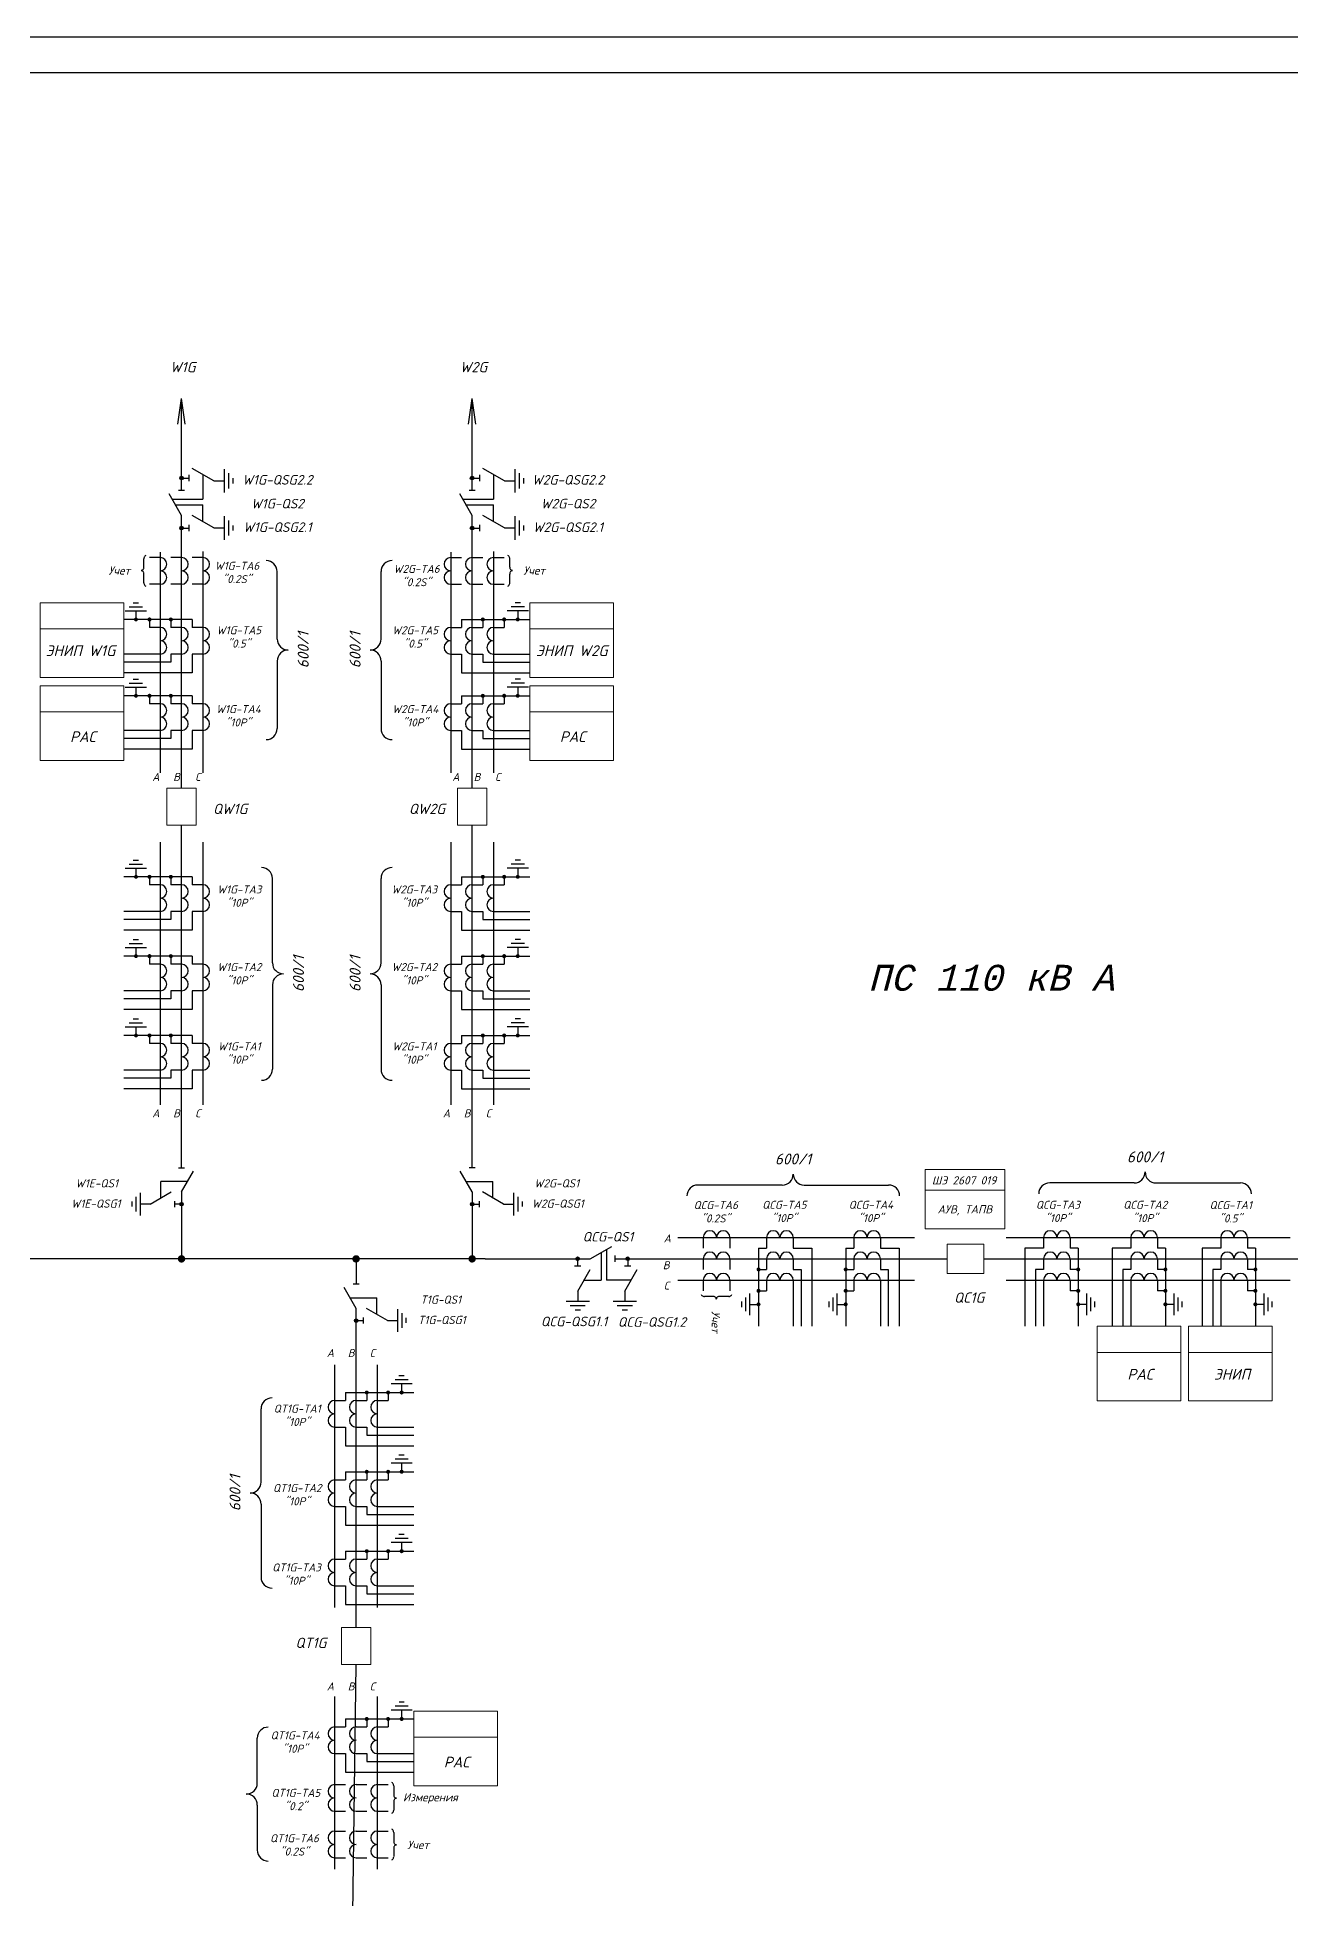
# Model space of a CAD drawing. Header units: inches. Extents: x 262 to 1567, y 170 to 590.
# Drawn here: x 913.8 to 1092, y 325.3 to 589.9 of the extents above; entities that cross this region are included whole.
import ezdxf
from ezdxf.enums import TextEntityAlignment as Align

# ---------------------------------------------------------------- set-up
doc = ezdxf.new("R2010")
doc.units = ezdxf.units.IN
doc.header["$MEASUREMENT"] = 0
doc.layers.add('Format', color=7, linetype='Continuous', lineweight=30)
doc.layers.add('PDF _Текст', color=7, linetype='Continuous')
doc.styles.add('PDF ISOCPEUR', font='isocpeur.ttf')
doc.styles.add('RUSSIAN', font='monotxt.shx', dxfattribs={"oblique": 15})
doc.styles.add('ГОСТ 2.0', font='isocpeur.ttf', dxfattribs={"oblique": 15, "height": 2})
doc.styles.add('ГОСТ 2.5', font='isocpeur.ttf', dxfattribs={"oblique": 15, "height": 2.5})
doc.styles.add('ГОСТ 3.0', font='isocpeur.ttf', dxfattribs={"oblique": 15, "height": 3})

msp = doc.modelspace()

# ---------------------------------------------------------------- hatches: boundary and pattern name
for points in [[(934.3, 526.98, 1), (934.3, 527.5, 1)], [(975.6, 526.98, 1), (975.6, 527.5, 1)], [(934.3, 519.86, 1), (934.3, 520.38, 1)], [(975.6, 519.86, 1), (975.6, 520.38, 1)], [(934.3, 423.77, -1), (934.3, 424.28, -1)], [(975.6, 423.77, 1), (975.6, 424.28, 1)], [(990.34, 416.28, 1), (990.86, 416.28, 1)], [(997.45, 416.28, 1), (997.97, 416.28, 1)], [(959.11, 407.24, 1), (959.11, 407.74, 1)]]:
    msp.add_hatch(color=0).paths.add_polyline_path(points)

# ---------------------------------------------------------------- linework, layer by layer
for p, q in [((933.77, 534.89), (934.3, 538.56)), ((934.3, 525.46), (934.3, 538.56)), ((934.82, 534.89), (934.3, 538.56)), ((975.08, 534.89), (975.6, 538.56)), ((975.6, 525.46), (975.6, 538.56)), ((976.13, 534.89), (975.6, 538.56)), ((947.89, 504.35), (947.89, 513.95)), ((962.66, 504.35), (962.66, 513.95)), ((947.89, 501.23), (947.89, 491.63)), ((962.66, 501.23), (962.66, 491.63)), ((947.22, 458.33), (947.22, 470.33)), ((962.66, 458.33), (962.66, 470.33)), ((947.22, 455.21), (947.22, 443.21)), ((962.66, 455.21), (962.66, 443.21)), ((1019.68, 426.76), (1007.68, 426.76)), ((1022.8, 426.76), (1034.8, 426.76)), ((1069.7, 427.06), (1057.7, 427.06)), ((1072.82, 427.06), (1084.82, 427.06)), ((934.3, 425.77), (934.3, 416.26)), ((975.6, 425.77), (975.6, 416.26)), ((1004.86, 419.31), (1038.49, 419.31)), ((1051.53, 419.31), (1091.88, 419.31)), ((959.11, 416.26), (959.11, 412.67)), ((977.47, 416.28), (992.39, 416.28)), ((995.94, 416.28), (1043.1, 416.28)), ((1048.35, 416.28), (1102.45, 416.28)), ((1004.86, 413.24), (1038.49, 413.24)), ((1051.53, 413.24), (1091.88, 413.24)), ((945.6, 384.54), (945.6, 394.94)), ((945.6, 381.42), (945.6, 371.02)), ((945.06, 341.75), (945.06, 348.15)), ((945.06, 338.63), (945.06, 332.23))]:
    msp.add_line(p, q)
at = {"color": 0}
for p, q in [((934.3, 527.24), (935.33, 527.24)), ((935.33, 527.68), (935.33, 526.79)), ((938.88, 526.83), (935.81, 528.61)), ((938.88, 526.83), (940.36, 526.83)), ((940.36, 528.49), (940.36, 525.18)), ((940.98, 527.91), (940.98, 525.76)), ((941.6, 527.2), (941.6, 526.46)), ((975.6, 527.24), (976.64, 527.24)), ((976.64, 527.68), (976.64, 526.79)), ((980.19, 526.83), (977.11, 528.61)), ((980.19, 526.83), (981.66, 526.83)), ((981.66, 528.49), (981.66, 525.18)), ((982.29, 527.91), (982.29, 525.76)), ((982.91, 527.2), (982.91, 526.46)), ((934.3, 521.92), (932.54, 524.99)), ((934.74, 525.46), (933.85, 525.46)), ((975.6, 521.92), (973.85, 524.99)), ((976.05, 525.46), (975.16, 525.46)), ((938.88, 520.14), (935.81, 521.92)), ((940.36, 521.8), (940.36, 518.48)), ((940.98, 521.22), (940.98, 519.06)), ((980.19, 520.14), (977.11, 521.92)), ((981.66, 521.8), (981.66, 518.48)), ((982.29, 521.22), (982.29, 519.06)), ((934.3, 520.12), (935.33, 520.12)), ((935.33, 520.57), (935.33, 519.68)), ((938.88, 520.14), (940.36, 520.14)), ((941.6, 520.51), (941.6, 519.77)), ((975.6, 520.12), (976.64, 520.12)), ((976.64, 520.57), (976.64, 519.68)), ((980.19, 520.14), (981.66, 520.14)), ((982.91, 520.51), (982.91, 519.77)), ((931.26, 515.94), (929.74, 515.94)), ((934.3, 515.94), (932.78, 515.94)), ((937.33, 515.94), (935.81, 515.94)), ((972.57, 515.94), (974.09, 515.94)), ((975.6, 515.94), (977.12, 515.94)), ((978.64, 515.94), (980.15, 515.94)), ((931.26, 512.15), (929.74, 512.15)), ((934.3, 512.15), (932.78, 512.15)), ((937.33, 512.15), (935.81, 512.15)), ((972.57, 512.15), (974.09, 512.15)), ((975.6, 512.15), (977.12, 512.15)), ((978.64, 512.15), (980.15, 512.15)), ((927.82, 508.37), (927.82, 507.14)), ((982.08, 508.37), (982.08, 507.14)), ((931.26, 506), (929.74, 506)), ((934.3, 506), (932.78, 506)), ((937.33, 506), (935.81, 506)), ((972.57, 506), (974.09, 506)), ((975.6, 506), (977.12, 506)), ((978.64, 506), (980.15, 506)), ((931.26, 502.21), (926.09, 502.21)), ((934.3, 502.21), (932.78, 502.21)), ((932.78, 502.21), (932.78, 501.09)), ((937.33, 502.21), (935.81, 502.21)), ((935.81, 502.21), (935.81, 499.57)), ((972.57, 502.21), (974.09, 502.21)), ((974.09, 502.21), (974.09, 499.57)), ((975.6, 502.21), (977.12, 502.21)), ((977.12, 502.21), (977.12, 501.09)), ((978.64, 502.21), (983.8, 502.21)), ((935.81, 499.57), (926.09, 499.57)), ((927.82, 497.52), (927.82, 496.29)), ((974.09, 499.57), (983.8, 499.57)), ((982.08, 497.52), (982.08, 496.29)), ((931.26, 495.15), (929.74, 495.15)), ((934.3, 495.15), (932.78, 495.15)), ((937.33, 495.15), (935.81, 495.15)), ((972.57, 495.15), (974.09, 495.15)), ((975.6, 495.15), (977.12, 495.15)), ((978.64, 495.15), (980.15, 495.15)), ((931.26, 491.36), (926.09, 491.36)), ((934.3, 491.36), (932.78, 491.36)), ((932.78, 491.36), (932.78, 490.24)), ((937.33, 491.36), (935.81, 491.36)), ((935.81, 491.36), (935.81, 488.72)), ((972.57, 491.36), (974.09, 491.36)), ((974.09, 491.36), (974.09, 488.72)), ((975.6, 491.36), (977.12, 491.36)), ((977.12, 491.36), (977.12, 490.24)), ((978.64, 491.36), (983.8, 491.36)), ((935.81, 488.72), (926.09, 488.72)), ((974.09, 488.72), (983.8, 488.72)), ((927.82, 471.79), (927.82, 470.56)), ((982.08, 471.79), (982.08, 470.56)), ((931.26, 469.42), (929.74, 469.42)), ((934.3, 469.42), (932.78, 469.42)), ((937.33, 469.42), (935.81, 469.42)), ((972.57, 469.42), (974.09, 469.42)), ((975.6, 469.42), (977.12, 469.42)), ((978.64, 469.42), (980.15, 469.42)), ((931.26, 465.63), (926.09, 465.63)), ((934.3, 465.63), (932.78, 465.63)), ((932.78, 465.63), (932.78, 464.51)), ((937.33, 465.63), (935.81, 465.63)), ((935.81, 465.63), (935.81, 462.99)), ((972.57, 465.63), (974.09, 465.63)), ((974.09, 465.63), (974.09, 462.99)), ((975.6, 465.63), (977.12, 465.63)), ((977.12, 465.63), (977.12, 464.51)), ((978.64, 465.63), (983.8, 465.63)), ((935.81, 462.99), (926.09, 462.99)), ((927.82, 460.52), (927.82, 459.29)), ((974.09, 462.99), (983.8, 462.99)), ((982.08, 460.52), (982.08, 459.29)), ((931.26, 458.15), (929.74, 458.15)), ((934.3, 458.15), (932.78, 458.15)), ((937.33, 458.15), (935.81, 458.15)), ((972.57, 458.15), (974.09, 458.15)), ((975.6, 458.15), (977.12, 458.15)), ((978.64, 458.15), (980.15, 458.15)), ((931.26, 454.36), (926.09, 454.36)), ((934.3, 454.36), (932.78, 454.36)), ((932.78, 454.36), (932.78, 453.23)), ((937.33, 454.36), (935.81, 454.36)), ((935.81, 454.36), (935.81, 451.71)), ((972.57, 454.36), (974.09, 454.36)), ((974.09, 454.36), (974.09, 451.71)), ((975.6, 454.36), (977.12, 454.36)), ((977.12, 454.36), (977.12, 453.23)), ((978.64, 454.36), (983.8, 454.36)), ((935.81, 451.71), (926.09, 451.71)), ((974.09, 451.71), (983.8, 451.71)), ((927.82, 449.24), (927.82, 448.01)), ((982.08, 449.24), (982.08, 448.01)), ((931.26, 446.87), (929.74, 446.87)), ((934.3, 446.87), (932.78, 446.87)), ((937.33, 446.87), (935.81, 446.87)), ((972.57, 446.87), (974.09, 446.87)), ((975.6, 446.87), (977.12, 446.87)), ((978.64, 446.87), (980.15, 446.87)), ((931.26, 443.08), (926.09, 443.08)), ((934.3, 443.08), (932.78, 443.08)), ((932.78, 443.08), (932.78, 441.96)), ((937.33, 443.08), (935.81, 443.08)), ((935.81, 443.08), (935.81, 440.44)), ((972.57, 443.08), (974.09, 443.08)), ((974.09, 443.08), (974.09, 440.44)), ((975.6, 443.08), (977.12, 443.08)), ((977.12, 443.08), (977.12, 441.96)), ((978.64, 443.08), (983.8, 443.08)), ((935.81, 440.44), (926.09, 440.44)), ((974.09, 440.44), (983.8, 440.44)), ((933.87, 429.21), (934.73, 429.21)), ((934.3, 425.77), (936, 428.75)), ((975.6, 425.77), (973.9, 428.75)), ((976.03, 429.21), (975.17, 429.21)), ((927.21, 424.4), (927.21, 423.69)), ((927.81, 425.09), (927.81, 423)), ((928.41, 425.65), (928.41, 422.44)), ((929.85, 424.04), (928.41, 424.04)), ((929.85, 424.04), (932.83, 425.77)), ((933.29, 424.46), (933.29, 423.59)), ((934.3, 424.03), (933.29, 424.03)), ((975.6, 424.03), (976.61, 424.03)), ((976.61, 424.46), (976.61, 423.59)), ((980.05, 424.04), (977.07, 425.77)), ((980.05, 424.04), (981.48, 424.04)), ((981.48, 425.65), (981.48, 422.44)), ((982.09, 425.09), (982.09, 423)), ((982.69, 424.4), (982.69, 423.69)), ((992.39, 416.28), (995.46, 418.03)), ((1008.45, 419.31), (1008.45, 417.79)), ((1012.25, 419.31), (1012.25, 417.79)), ((1017.44, 419.31), (1017.44, 417.79)), ((1021.23, 419.31), (1021.23, 417.79)), ((1029.84, 419.31), (1029.84, 417.79)), ((1033.63, 419.31), (1033.63, 417.79)), ((1056.82, 419.31), (1056.82, 417.79)), ((1060.61, 419.31), (1060.61, 417.79)), ((1069.22, 419.31), (1069.22, 417.79)), ((1073.01, 419.31), (1073.01, 417.79)), ((1082, 419.31), (1082, 417.79)), ((1085.79, 419.31), (1085.79, 417.79)), ((990.6, 416.28), (990.6, 415.24)), ((995.94, 415.84), (995.94, 416.72)), ((997.71, 416.28), (997.71, 415.24)), ((1008.45, 416.28), (1008.45, 414.76)), ((1012.25, 416.28), (1012.25, 414.76)), ((1017.44, 416.28), (1017.44, 414.76)), ((1021.23, 417.79), (1023.88, 417.79)), ((1021.23, 416.28), (1021.23, 414.76)), ((1023.88, 417.79), (1023.88, 406.68)), ((1029.84, 416.28), (1029.84, 414.76)), ((1033.63, 417.79), (1036.28, 417.79)), ((1033.63, 416.28), (1033.63, 414.76)), ((1036.28, 417.79), (1036.28, 406.68)), ((1056.82, 417.79), (1054.17, 417.79)), ((1054.17, 417.79), (1054.17, 406.68)), ((1056.82, 416.28), (1056.82, 414.76)), ((1060.61, 416.28), (1060.61, 414.76)), ((1069.22, 417.79), (1066.57, 417.79)), ((1066.57, 417.79), (1066.57, 406.68)), ((1069.22, 416.28), (1069.22, 414.76)), ((1073.01, 416.28), (1073.01, 414.76)), ((1082, 417.79), (1079.35, 417.79)), ((1079.35, 417.79), (1079.35, 406.68)), ((1082, 416.28), (1082, 414.76)), ((1085.79, 416.28), (1085.79, 414.76)), ((991.04, 415.24), (990.15, 415.24)), ((990.62, 411.69), (992.39, 414.77)), ((998.16, 415.24), (997.27, 415.24)), ((997.31, 411.69), (999.08, 414.77)), ((1008.45, 413.24), (1008.45, 411.73)), ((1012.25, 413.24), (1012.25, 411.73)), ((1017.44, 413.24), (1017.44, 411.73)), ((1021.23, 414.76), (1022.36, 414.76)), ((1021.23, 413.24), (1021.23, 406.68)), ((1029.84, 413.24), (1029.84, 411.73)), ((1033.63, 414.76), (1034.75, 414.76)), ((1033.63, 413.24), (1033.63, 406.68)), ((1056.82, 414.76), (1055.7, 414.76)), ((1056.82, 413.24), (1056.82, 406.68)), ((1060.61, 413.24), (1060.61, 411.73)), ((1069.22, 414.76), (1068.09, 414.76)), ((1069.22, 413.24), (1069.22, 406.68)), ((1073.01, 413.24), (1073.01, 411.73)), ((1082, 414.76), (1080.87, 414.76)), ((1082, 413.24), (1082, 406.68)), ((1085.79, 413.24), (1085.79, 411.73)), ((959.11, 409.23), (957.41, 412.21)), ((959.54, 412.67), (958.68, 412.67)), ((992.27, 410.22), (988.96, 410.22)), ((990.62, 411.69), (990.62, 410.22)), ((998.96, 410.22), (995.65, 410.22)), ((997.31, 411.69), (997.31, 410.22)), ((959.11, 407.49), (960.11, 407.49)), ((960.11, 407.92), (960.11, 407.06)), ((963.56, 407.51), (960.57, 409.23)), ((963.56, 407.51), (964.99, 407.51)), ((964.99, 409.12), (964.99, 405.9)), ((965.59, 408.55), (965.59, 406.46)), ((966.2, 407.87), (966.2, 407.15)), ((991.69, 409.59), (989.54, 409.59)), ((990.99, 408.97), (990.25, 408.97)), ((998.39, 409.59), (996.23, 409.59)), ((997.68, 408.97), (996.94, 408.97)), ((1015.07, 409.8), (1016.31, 409.8)), ((1027.47, 409.8), (1028.7, 409.8)), ((1062.98, 409.8), (1061.75, 409.8)), ((1075.38, 409.8), (1074.14, 409.8)), ((1088.16, 409.8), (1086.93, 409.8)), ((965.58, 398.5), (965.58, 397.27)), ((956.08, 396.13), (957.59, 396.13)), ((959.11, 396.13), (960.62, 396.13)), ((962.14, 396.13), (963.66, 396.13)), ((956.08, 392.34), (957.59, 392.34)), ((957.59, 392.34), (957.59, 389.7)), ((959.11, 392.34), (960.62, 392.34)), ((960.62, 392.34), (960.62, 391.22)), ((962.14, 392.34), (967.31, 392.34)), ((957.59, 389.7), (967.31, 389.7)), ((965.58, 387.23), (965.58, 386)), ((956.08, 384.86), (957.59, 384.86)), ((959.11, 384.86), (960.62, 384.86)), ((962.14, 384.86), (963.66, 384.86)), ((956.08, 381.07), (957.59, 381.07)), ((957.59, 381.07), (957.59, 378.42)), ((959.11, 381.07), (960.62, 381.07)), ((960.62, 381.07), (960.62, 379.94)), ((962.14, 381.07), (967.31, 381.07)), ((957.59, 378.42), (967.31, 378.42)), ((965.58, 375.95), (965.58, 374.72)), ((956.08, 373.58), (957.59, 373.58)), ((959.11, 373.58), (960.62, 373.58)), ((962.14, 373.58), (963.66, 373.58)), ((956.08, 369.79), (957.59, 369.79)), ((957.59, 369.79), (957.59, 367.15)), ((959.11, 369.79), (960.62, 369.79)), ((960.62, 369.79), (960.62, 368.67)), ((962.14, 369.79), (967.31, 369.79)), ((957.59, 367.15), (967.31, 367.15)), ((958.55, 314.68), (959.1, 358.61)), ((965.58, 352.1), (965.58, 350.87)), ((956.08, 349.73), (957.59, 349.73)), ((959.11, 349.73), (960.62, 349.73)), ((962.14, 349.73), (963.66, 349.73)), ((956.08, 345.94), (957.59, 345.94)), ((957.59, 345.94), (957.59, 343.3)), ((959.11, 345.94), (960.62, 345.94)), ((960.62, 345.94), (960.62, 344.82)), ((962.14, 345.94), (967.31, 345.94)), ((956.08, 341.54), (957.59, 341.54)), ((957.59, 343.3), (967.31, 343.3)), ((959.11, 341.54), (960.62, 341.54)), ((962.14, 341.54), (963.66, 341.54)), ((956.08, 337.75), (957.59, 337.75)), ((959.11, 337.75), (960.62, 337.75)), ((962.14, 337.75), (963.66, 337.75)), ((956.08, 334.92), (957.59, 334.92)), ((959.11, 334.92), (960.62, 334.92)), ((962.14, 334.92), (963.66, 334.92)), ((956.08, 331.13), (957.59, 331.13)), ((959.11, 331.13), (960.62, 331.13)), ((962.14, 331.13), (963.66, 331.13))]:
    msp.add_line(p, q, dxfattribs=at)
at = {"color": 0, "ltscale": 4}
for p, q in [((937.34, 527.72), (937.34, 524.24)), ((978.65, 527.72), (978.65, 524.24)), ((932.97, 524.24), (937.34, 524.24)), ((974.27, 524.24), (978.65, 524.24)), ((933.41, 523.45), (937.34, 523.45)), ((937.34, 521.03), (937.34, 523.45)), ((974.71, 523.45), (978.65, 523.45)), ((978.65, 521.03), (978.65, 523.45)), ((931.34, 424.91), (931.34, 427.26)), ((935.16, 427.26), (931.34, 427.26)), ((974.74, 427.26), (978.56, 427.26)), ((978.56, 424.91), (978.56, 427.26)), ((993.93, 417.17), (993.93, 413.23)), ((994.72, 417.61), (994.72, 413.23)), ((991.5, 413.23), (993.93, 413.23)), ((998.2, 413.23), (994.72, 413.23)), ((958.25, 410.72), (962.06, 410.72)), ((962.06, 408.37), (962.06, 410.72))]:
    msp.add_line(p, q, dxfattribs=at)
at = {"lineweight": 25}
for p, q in [((934.3, 483.15), (934.3, 521.92)), ((975.6, 483.15), (975.6, 521.92)), ((934.3, 442.89), (934.3, 477.9)), ((975.6, 442.89), (975.6, 477.9)), ((934.3, 429.21), (934.3, 442.89)), ((975.6, 429.21), (975.6, 442.89)), ((959.11, 363.86), (959.11, 409.23))]:
    msp.add_line(p, q, dxfattribs=at)
at = {"color": 0, "ltscale": 0.25}
for p, q in [((931.26, 516.7), (931.26, 485.34)), ((972.56, 516.7), (972.56, 485.34)), ((935.81, 507.14), (926.09, 507.14)), ((929.74, 507.14), (929.74, 506)), ((932.78, 507.14), (932.78, 506)), ((935.81, 507.14), (935.81, 506)), ((974.09, 507.14), (974.09, 506)), ((974.09, 507.14), (983.8, 507.14)), ((977.12, 507.14), (977.12, 506)), ((980.15, 507.14), (980.15, 506)), ((932.78, 501.09), (926.09, 501.09)), ((977.12, 501.09), (983.8, 501.09)), ((935.81, 496.29), (926.09, 496.29)), ((929.74, 496.29), (929.74, 495.15)), ((932.78, 496.29), (932.78, 495.15)), ((935.81, 496.29), (935.81, 495.15)), ((974.09, 496.29), (974.09, 495.15)), ((974.09, 496.29), (983.8, 496.29)), ((977.12, 496.29), (977.12, 495.15)), ((980.15, 496.29), (980.15, 495.15)), ((932.78, 490.24), (926.09, 490.24)), ((977.12, 490.24), (983.8, 490.24)), ((931.26, 475.47), (931.26, 438.14)), ((978.64, 475.47), (978.64, 438.14)), ((935.81, 470.56), (926.09, 470.56)), ((929.74, 470.56), (929.74, 469.42)), ((932.78, 470.56), (932.78, 469.42)), ((935.81, 470.56), (935.81, 469.42)), ((974.09, 470.56), (974.09, 469.42)), ((974.09, 470.56), (983.8, 470.56)), ((977.12, 470.56), (977.12, 469.42)), ((980.15, 470.56), (980.15, 469.42)), ((932.78, 464.51), (926.09, 464.51)), ((977.12, 464.51), (983.8, 464.51)), ((935.81, 459.29), (926.09, 459.29)), ((929.74, 459.29), (929.74, 458.15)), ((932.78, 459.29), (932.78, 458.15)), ((935.81, 459.29), (935.81, 458.15)), ((974.09, 459.29), (974.09, 458.15)), ((974.09, 459.29), (983.8, 459.29)), ((977.12, 459.29), (977.12, 458.15)), ((980.15, 459.29), (980.15, 458.15)), ((932.78, 453.23), (926.09, 453.23)), ((977.12, 453.23), (983.8, 453.23)), ((935.81, 448.01), (926.09, 448.01)), ((929.74, 448.01), (929.74, 446.87)), ((932.78, 448.01), (932.78, 446.87)), ((935.81, 448.01), (935.81, 446.87)), ((974.09, 448.01), (974.09, 446.87)), ((974.09, 448.01), (983.8, 448.01)), ((977.12, 448.01), (977.12, 446.87)), ((980.15, 448.01), (980.15, 446.87)), ((932.78, 441.96), (926.09, 441.96)), ((977.12, 441.96), (983.8, 441.96)), ((1016.31, 417.79), (1017.44, 417.79)), ((1016.31, 417.79), (1016.31, 406.68)), ((1028.7, 417.79), (1029.84, 417.79)), ((1028.7, 417.79), (1028.7, 406.68)), ((1061.75, 417.79), (1060.61, 417.79)), ((1061.75, 417.79), (1061.75, 406.68)), ((1074.14, 417.79), (1073.01, 417.79)), ((1074.14, 417.79), (1074.14, 406.68)), ((1086.93, 417.79), (1085.79, 417.79)), ((1086.93, 417.79), (1086.93, 406.68)), ((1016.31, 414.76), (1017.44, 414.76)), ((1022.36, 414.76), (1022.36, 406.68)), ((1028.7, 414.76), (1029.84, 414.76)), ((1034.75, 414.76), (1034.75, 406.68)), ((1055.7, 414.76), (1055.7, 406.68)), ((1061.75, 414.76), (1060.61, 414.76)), ((1068.09, 414.76), (1068.09, 406.68)), ((1074.14, 414.76), (1073.01, 414.76)), ((1080.87, 414.76), (1080.87, 406.68)), ((1086.93, 414.76), (1085.79, 414.76)), ((1016.31, 411.73), (1017.44, 411.73)), ((1028.7, 411.73), (1029.84, 411.73)), ((1061.75, 411.73), (1060.61, 411.73)), ((1074.14, 411.73), (1073.01, 411.73)), ((1086.93, 411.73), (1085.79, 411.73)), ((962.14, 366.71), (962.14, 401.22)), ((957.59, 397.27), (957.59, 396.13)), ((957.59, 397.27), (967.31, 397.27)), ((960.62, 397.27), (960.62, 396.13)), ((963.66, 397.27), (963.66, 396.13)), ((960.62, 391.22), (967.31, 391.22)), ((957.59, 386), (957.59, 384.86)), ((957.59, 386), (967.31, 386)), ((960.62, 386), (960.62, 384.86)), ((963.66, 386), (963.66, 384.86)), ((960.62, 379.94), (967.31, 379.94)), ((957.59, 374.72), (957.59, 373.58)), ((957.59, 374.72), (967.31, 374.72)), ((960.62, 374.72), (960.62, 373.58)), ((963.66, 374.72), (963.66, 373.58)), ((960.62, 368.67), (967.31, 368.67)), ((962.14, 329.51), (962.14, 354.07)), ((957.59, 350.87), (957.59, 349.73)), ((957.59, 350.87), (967.31, 350.87)), ((960.62, 350.87), (960.62, 349.73)), ((963.66, 350.87), (963.66, 349.73)), ((960.62, 344.82), (967.31, 344.82))]:
    msp.add_line(p, q, dxfattribs=at)
at = {"color": 0, "ltscale": 2}
for p, q in [((937.33, 516.8), (937.33, 485.34)), ((978.63, 516.8), (978.63, 485.34)), ((937.33, 475.47), (937.33, 438.14)), ((972.57, 475.47), (972.57, 438.14)), ((956.08, 366.71), (956.08, 401.22)), ((956.08, 329.51), (956.08, 354.07))]:
    msp.add_line(p, q, dxfattribs=at)
at = {"color": 0, "linetype": 'Continuous'}
for p, q in [((928.95, 514.59), (928.95, 515.78)), ((928.95, 512.33), (928.95, 513.6)), ((980.95, 514.59), (980.95, 515.78)), ((980.95, 512.33), (980.95, 513.6)), ((1009.81, 410.93), (1008.62, 410.93)), ((1012.07, 410.93), (1010.8, 410.93)), ((964.45, 341.37), (964.45, 340.09)), ((964.45, 339.1), (964.45, 337.91)), ((964.45, 334.75), (964.45, 333.48)), ((964.45, 332.49), (964.45, 331.3))]:
    msp.add_line(p, q, dxfattribs=at)
at = {"color": 0, "lineweight": 25, "ltscale": 0.25}
for p, q in [((926.3, 508.37), (929.34, 508.37)), ((926.87, 508.94), (928.77, 508.94)), ((927.44, 509.51), (928.2, 509.51)), ((983.6, 508.37), (980.56, 508.37)), ((983.03, 508.94), (981.13, 508.94)), ((982.46, 509.51), (981.7, 509.51)), ((926.3, 497.52), (929.34, 497.52)), ((926.87, 498.09), (928.77, 498.09)), ((927.44, 498.66), (928.2, 498.66)), ((983.59, 497.52), (980.56, 497.52)), ((983.03, 498.09), (981.13, 498.09)), ((982.46, 498.66), (981.7, 498.66)), ((926.3, 471.79), (929.34, 471.79)), ((926.87, 472.36), (928.77, 472.36)), ((927.44, 472.93), (928.2, 472.93)), ((983.6, 471.79), (980.56, 471.79)), ((983.03, 472.36), (981.13, 472.36)), ((982.46, 472.93), (981.7, 472.93)), ((926.3, 460.52), (929.34, 460.52)), ((926.87, 461.09), (928.77, 461.09)), ((927.44, 461.66), (928.2, 461.66)), ((983.6, 460.52), (980.56, 460.52)), ((983.03, 461.09), (981.13, 461.09)), ((982.46, 461.66), (981.7, 461.66)), ((926.87, 449.81), (928.77, 449.81)), ((927.44, 450.38), (928.2, 450.38)), ((983.03, 449.81), (981.13, 449.81)), ((982.46, 450.38), (981.7, 450.38)), ((926.3, 449.24), (929.34, 449.24)), ((983.6, 449.24), (980.56, 449.24)), ((1013.94, 409.42), (1013.94, 410.18)), ((1014.5, 408.85), (1014.5, 410.75)), ((1015.07, 408.28), (1015.07, 411.32)), ((1026.33, 409.42), (1026.33, 410.18)), ((1026.9, 408.85), (1026.9, 410.75)), ((1027.47, 408.28), (1027.47, 411.32)), ((1062.98, 408.28), (1062.98, 411.32)), ((1063.55, 408.85), (1063.55, 410.75)), ((1064.12, 409.42), (1064.12, 410.18)), ((1075.38, 408.28), (1075.38, 411.32)), ((1075.95, 408.85), (1075.95, 410.75)), ((1076.51, 409.42), (1076.51, 410.18)), ((1088.16, 408.28), (1088.16, 411.32)), ((1088.73, 408.85), (1088.73, 410.75)), ((1089.3, 409.42), (1089.3, 410.18)), ((965.96, 399.64), (965.2, 399.64)), ((967.1, 398.5), (964.07, 398.5)), ((966.53, 399.07), (964.64, 399.07)), ((967.1, 387.23), (964.07, 387.23)), ((966.53, 387.8), (964.64, 387.8)), ((965.96, 388.37), (965.2, 388.37)), ((967.1, 375.95), (964.07, 375.95)), ((966.53, 376.52), (964.64, 376.52)), ((965.96, 377.09), (965.2, 377.09)), ((967.1, 352.1), (964.07, 352.1)), ((966.53, 352.67), (964.64, 352.67)), ((965.96, 353.24), (965.21, 353.24))]:
    msp.add_line(p, q, dxfattribs=at)
at = {"color": 7}
msp.add_line((977.47, 416.28), (859.27, 416.28), dxfattribs=at)
at = {"lineweight": 5, "ltscale": 0.25}
for points in [[(914.19, 509.52), (926.09, 509.52), (926.09, 505.79), (914.19, 505.79)], [(995.7, 509.52), (983.8, 509.52), (983.8, 505.79), (995.7, 505.79)], [(914.19, 505.79), (926.09, 505.79), (926.09, 498.9), (914.19, 498.9)], [(995.7, 505.79), (983.8, 505.79), (983.8, 498.9), (995.7, 498.9)], [(914.19, 497.73), (926.09, 497.73), (926.09, 494.01), (914.19, 494.01)], [(983.8, 497.73), (995.7, 497.73), (995.7, 494.01), (983.8, 494.01)], [(914.19, 494.01), (926.09, 494.01), (926.09, 487.11), (914.19, 487.11)], [(983.8, 494.01), (995.7, 494.01), (995.7, 487.11), (983.8, 487.11)], [(1064.44, 406.68), (1076.34, 406.68), (1076.34, 402.96), (1064.44, 402.96)], [(1077.43, 406.68), (1089.33, 406.68), (1089.33, 402.96), (1077.43, 402.96)], [(1064.44, 402.96), (1076.34, 402.96), (1076.34, 396.07), (1064.44, 396.07)], [(1077.43, 402.96), (1089.33, 402.96), (1089.33, 396.07), (1077.43, 396.07)], [(967.31, 351.99), (979.21, 351.99), (979.21, 348.27), (967.31, 348.27)], [(967.31, 348.27), (979.21, 348.27), (979.21, 341.37), (967.31, 341.37)]]:
    msp.add_lwpolyline(points, close=True, dxfattribs=at)
at = {"color": 0, "lineweight": 5, "ltscale": 0.25, "const_width": 0.284}
for points in [[(927.68, 507.14, 1), (927.96, 507.14, 1)], [(929.89, 507.14, -1), (929.6, 507.14, -1)], [(932.92, 507.14, -1), (932.64, 507.14, -1)], [(976.98, 507.14, 1), (977.26, 507.14, 1)], [(980.01, 507.14, 1), (980.3, 507.14, 1)], [(982.22, 507.14, -1), (981.94, 507.14, -1)], [(927.68, 496.29, 1), (927.96, 496.29, 1)], [(929.89, 496.29, -1), (929.6, 496.29, -1)], [(932.92, 496.29, -1), (932.64, 496.29, -1)], [(976.98, 496.29, 1), (977.26, 496.29, 1)], [(980.01, 496.29, 1), (980.3, 496.29, 1)], [(982.22, 496.29, -1), (981.94, 496.29, -1)], [(927.68, 470.56, 1), (927.96, 470.56, 1)], [(929.89, 470.56, -1), (929.6, 470.56, -1)], [(932.92, 470.56, -1), (932.64, 470.56, -1)], [(976.98, 470.56, 1), (977.26, 470.56, 1)], [(980.01, 470.56, 1), (980.3, 470.56, 1)], [(982.22, 470.56, -1), (981.94, 470.56, -1)], [(927.68, 459.29, 1), (927.96, 459.29, 1)], [(929.89, 459.29, -1), (929.6, 459.29, -1)], [(932.92, 459.29, -1), (932.64, 459.29, -1)], [(976.98, 459.29, 1), (977.26, 459.29, 1)], [(980.01, 459.29, 1), (980.3, 459.29, 1)], [(982.22, 459.29, -1), (981.94, 459.29, -1)], [(927.68, 448.01, 1), (927.96, 448.01, 1)], [(929.89, 448.01, -1), (929.6, 448.01, -1)], [(932.92, 448.01, -1), (932.64, 448.01, -1)], [(976.98, 448.01, 1), (977.26, 448.01, 1)], [(980.01, 448.01, 1), (980.3, 448.01, 1)], [(982.22, 448.01, -1), (981.94, 448.01, -1)], [(1016.31, 414.9, -1), (1016.31, 414.62, -1)], [(1028.7, 414.9, -1), (1028.7, 414.62, -1)], [(1061.75, 414.9, 1), (1061.75, 414.62, 1)], [(1074.14, 414.9, 1), (1074.14, 414.62, 1)], [(1086.93, 414.9, 1), (1086.93, 414.62, 1)], [(1016.31, 411.87, -1), (1016.31, 411.58, -1)], [(1028.7, 411.87, -1), (1028.7, 411.58, -1)], [(1061.75, 411.87, 1), (1061.75, 411.58, 1)], [(1074.14, 411.87, 1), (1074.14, 411.58, 1)], [(1086.93, 411.87, 1), (1086.93, 411.58, 1)], [(1016.31, 409.66, 1), (1016.31, 409.94, 1)], [(1028.7, 409.66, 1), (1028.7, 409.94, 1)], [(1061.75, 409.66, -1), (1061.75, 409.94, -1)], [(1074.14, 409.66, -1), (1074.14, 409.94, -1)], [(1086.93, 409.66, -1), (1086.93, 409.94, -1)], [(960.48, 397.27, 1), (960.76, 397.27, 1)], [(963.52, 397.27, 1), (963.8, 397.27, 1)], [(965.73, 397.27, -1), (965.44, 397.27, -1)], [(960.48, 386, 1), (960.76, 386, 1)], [(963.52, 386, 1), (963.8, 386, 1)], [(965.73, 386, -1), (965.44, 386, -1)], [(960.48, 374.72, 1), (960.76, 374.72, 1)], [(963.52, 374.72, 1), (963.8, 374.72, 1)], [(965.73, 374.72, -1), (965.44, 374.72, -1)], [(960.48, 350.87, 1), (960.77, 350.87, 1)], [(963.52, 350.87, 1), (963.8, 350.87, 1)], [(965.73, 350.87, -1), (965.44, 350.87, -1)]]:
    msp.add_lwpolyline(points, format="xyb", close=True, dxfattribs=at)
at = {"lineweight": 5}
for points in [[(932.21, 483.15), (932.21, 477.9), (936.38, 477.9), (936.38, 483.15)], [(977.69, 483.15), (977.69, 477.9), (973.51, 477.9), (973.51, 483.15)], [(1048.35, 414.19), (1043.1, 414.19), (1043.1, 418.37), (1048.35, 418.37)], [(961.2, 363.86), (961.2, 358.61), (957.02, 358.61), (957.02, 363.86)]]:
    msp.add_lwpolyline(points, close=True, dxfattribs=at)
at = {"color": 0, "lineweight": 5, "ltscale": 0.25}
for points in [[(1039.98, 428.98), (1051.3, 428.98), (1051.3, 426.01), (1039.98, 426.01)], [(1039.98, 426.01), (1051.3, 426.01), (1051.3, 420.52), (1039.98, 420.52)]]:
    msp.add_lwpolyline(points, close=True, dxfattribs=at)
at = {"lineweight": 5, "const_width": 0.525}
for points in [[(934.56, 416.26, 1), (934.03, 416.26, 1)], [(958.84, 416.26, -1), (959.37, 416.26, -1)], [(975.86, 416.26, 1), (975.34, 416.26, 1)]]:
    msp.add_lwpolyline(points, format="xyb", close=True, dxfattribs=at)
at = {"color": 0}
for centre, radius in [((934.3, 527.24), 0.259), ((975.6, 527.24), 0.259), ((934.3, 520.12), 0.259), ((975.6, 520.12), 0.259), ((934.3, 424.03), 0.251), ((975.6, 424.03), 0.251), ((990.6, 416.28), 0.259), ((997.71, 416.28), 0.259), ((959.11, 407.49), 0.251)]:
    msp.add_circle(centre, radius, dxfattribs=at)
at = {"color": 0, "linetype": 'Continuous'}
for centre, radius, start, end in [((929.53, 515.78), 0.581, 161.1034, 180.1108), ((929.47, 515.81), 0.51, 140.5699, 161.3104), ((929.39, 515.87), 0.415, 116.8927, 140.6681), ((980.5, 515.87), 0.415, 39.3319, 63.1073), ((980.43, 515.81), 0.51, 18.6896, 39.4301), ((980.37, 515.78), 0.581, 359.8892, 18.8966), ((928.54, 514.45), 0.353, 270.2131, 296.6899), ((928.54, 513.74), 0.353, 63.3101, 89.7869), ((928.51, 514.5), 0.415, 296.8927, 320.6681), ((928.51, 513.69), 0.415, 39.3319, 63.1073), ((928.44, 514.56), 0.51, 320.5699, 341.3104), ((928.44, 513.63), 0.51, 18.6896, 39.4301), ((928.37, 514.59), 0.581, 341.1034, 0.1108), ((928.37, 513.6), 0.581, 359.8892, 18.8966), ((981.53, 514.59), 0.581, 179.8892, 198.8966), ((981.53, 513.6), 0.581, 161.1034, 180.1108), ((981.46, 514.56), 0.51, 198.6896, 219.4301), ((981.46, 513.63), 0.51, 140.5699, 161.3104), ((981.39, 514.5), 0.415, 219.3319, 243.1073), ((981.39, 513.69), 0.415, 116.8927, 140.6681), ((981.36, 514.45), 0.353, 243.3101, 269.7869), ((981.36, 513.74), 0.353, 90.2131, 116.6899), ((929.53, 512.33), 0.581, 179.8892, 198.8966), ((929.47, 512.3), 0.51, 198.6896, 219.4301), ((929.39, 512.24), 0.415, 219.3319, 243.1073), ((980.5, 512.24), 0.415, 296.8927, 320.6681), ((980.43, 512.3), 0.51, 320.5699, 341.3104), ((980.37, 512.33), 0.581, 341.1034, 0.1108), ((1008.53, 411.37), 0.415, 206.8927, 230.6681), ((1008.59, 411.45), 0.51, 230.5699, 251.3104), ((1008.62, 411.51), 0.581, 251.1034, 270.1108), ((1009.81, 410.35), 0.581, 71.1034, 90.1108), ((1009.84, 410.42), 0.51, 50.5699, 71.3104), ((1009.9, 410.49), 0.415, 26.8927, 50.6681), ((1009.95, 410.52), 0.353, 0.2131, 26.6899), ((1010.66, 410.52), 0.353, 153.3101, 179.7869), ((1010.71, 410.49), 0.415, 129.3319, 153.1073), ((1010.77, 410.42), 0.51, 108.6896, 129.4301), ((1010.8, 410.35), 0.581, 89.8892, 108.8966), ((1012.07, 411.51), 0.581, 269.8892, 288.8966), ((1012.09, 411.45), 0.51, 288.6896, 309.4301), ((1012.15, 411.37), 0.415, 309.3319, 333.1073), ((964.01, 341.45), 0.415, 39.3319, 63.1073), ((963.94, 341.39), 0.51, 18.6896, 39.4301), ((963.87, 341.36), 0.581, 359.8892, 18.8966), ((965.03, 340.09), 0.581, 179.8892, 198.8966), ((965.03, 339.11), 0.581, 161.1034, 180.1108), ((964.97, 340.07), 0.51, 198.6896, 219.4301), ((964.97, 339.13), 0.51, 140.5699, 161.3104), ((964.89, 340.01), 0.415, 219.3319, 243.1073), ((964.89, 339.19), 0.415, 116.8927, 140.6681), ((964.86, 339.95), 0.353, 243.3101, 269.7869), ((964.86, 339.25), 0.353, 90.2131, 116.6899), ((964.01, 337.83), 0.415, 296.8927, 320.6681), ((963.94, 337.89), 0.51, 320.5699, 341.3104), ((963.87, 337.91), 0.581, 341.1034, 0.1108), ((964.01, 334.83), 0.415, 39.3319, 63.1073), ((963.94, 334.77), 0.51, 18.6896, 39.4301), ((963.87, 334.75), 0.581, 359.8892, 18.8966), ((965.03, 333.47), 0.581, 179.8892, 198.8966), ((964.01, 331.21), 0.415, 296.8927, 320.6681), ((963.94, 331.27), 0.51, 320.5699, 341.3104), ((963.87, 331.29), 0.581, 341.1034, 0.1108), ((965.03, 332.49), 0.581, 161.1034, 180.1108), ((964.97, 333.45), 0.51, 198.6896, 219.4301), ((964.97, 332.51), 0.51, 140.5699, 161.3104), ((964.89, 333.39), 0.415, 219.3319, 243.1073), ((964.89, 332.57), 0.415, 116.8927, 140.6681), ((964.86, 333.33), 0.353, 243.3101, 269.7869), ((964.86, 332.63), 0.353, 90.2131, 116.6899)]:
    msp.add_arc(centre, radius, start, end, dxfattribs=at)
at = {"color": 0}
for centre, start, end in [((931.26, 515), 270, 90), ((934.3, 515), 270, 90), ((937.33, 515), 270, 90), ((972.57, 515), 90, 270), ((975.6, 515), 90, 270), ((978.64, 515), 90, 270), ((931.26, 513.1), 270, 90), ((934.3, 513.1), 270, 90), ((937.33, 513.1), 270, 90), ((972.57, 513.1), 90, 270), ((975.6, 513.1), 90, 270), ((978.64, 513.1), 90, 270), ((931.26, 505.06), 270, 90), ((934.3, 505.06), 270, 90), ((937.33, 505.06), 270, 90), ((972.57, 505.06), 90, 270), ((975.6, 505.06), 90, 270), ((978.64, 505.06), 90, 270), ((931.26, 503.16), 270, 90), ((934.3, 503.16), 270, 90), ((937.33, 503.16), 270, 90), ((972.57, 503.16), 90, 270), ((975.6, 503.16), 90, 270), ((978.64, 503.16), 90, 270), ((931.26, 494.21), 270, 90), ((934.3, 494.21), 270, 90), ((937.33, 494.21), 270, 90), ((972.57, 494.21), 90, 270), ((975.6, 494.21), 90, 270), ((978.64, 494.21), 90, 270), ((931.26, 492.31), 270, 90), ((934.3, 492.31), 270, 90), ((937.33, 492.31), 270, 90), ((972.57, 492.31), 90, 270), ((975.6, 492.31), 90, 270), ((978.64, 492.31), 90, 270), ((931.26, 468.48), 270, 90), ((934.3, 468.48), 270, 90), ((937.33, 468.48), 270, 90), ((972.57, 468.48), 90, 270), ((975.6, 468.48), 90, 270), ((978.64, 468.48), 90, 270), ((931.26, 466.58), 270, 90), ((934.3, 466.58), 270, 90), ((937.33, 466.58), 270, 90), ((972.57, 466.58), 90, 270), ((975.6, 466.58), 90, 270), ((978.64, 466.58), 90, 270), ((931.26, 457.2), 270, 90), ((934.3, 457.2), 270, 90), ((937.33, 457.2), 270, 90), ((972.57, 457.2), 90, 270), ((975.6, 457.2), 90, 270), ((978.64, 457.2), 90, 270), ((931.26, 455.31), 270, 90), ((934.3, 455.31), 270, 90), ((937.33, 455.31), 270, 90), ((972.57, 455.31), 90, 270), ((975.6, 455.31), 90, 270), ((978.64, 455.31), 90, 270), ((931.26, 445.93), 270, 90), ((931.26, 444.03), 270, 90), ((934.3, 445.93), 270, 90), ((934.3, 444.03), 270, 90), ((937.33, 445.93), 270, 90), ((937.33, 444.03), 270, 90), ((972.57, 445.93), 90, 270), ((972.57, 444.03), 90, 270), ((975.6, 445.93), 90, 270), ((975.6, 444.03), 90, 270), ((978.64, 445.93), 90, 270), ((978.64, 444.03), 90, 270), ((1009.4, 419.31), 0, 180), ((1011.3, 419.31), 0, 180), ((1018.39, 419.31), 0, 180), ((1020.29, 419.31), 0, 180), ((1030.79, 419.31), 0, 180), ((1032.68, 419.31), 0, 180), ((1057.77, 419.31), 0, 180), ((1059.66, 419.31), 0, 180), ((1070.16, 419.31), 0, 180), ((1072.06, 419.31), 0, 180), ((1082.95, 419.31), 0, 180), ((1084.84, 419.31), 0, 180), ((1009.4, 416.28), 0, 180), ((1011.3, 416.28), 0, 180), ((1018.39, 416.28), 0, 180), ((1020.29, 416.28), 0, 180), ((1030.79, 416.28), 0, 180), ((1032.68, 416.28), 0, 180), ((1057.77, 416.28), 0, 180), ((1059.66, 416.28), 0, 180), ((1070.16, 416.28), 0, 180), ((1072.06, 416.28), 0, 180), ((1082.95, 416.28), 0, 180), ((1084.84, 416.28), 0, 180), ((1009.4, 413.24), 0, 180), ((1011.3, 413.24), 0, 180), ((1018.39, 413.24), 0, 180), ((1020.29, 413.24), 0, 180), ((1030.79, 413.24), 0, 180), ((1032.68, 413.24), 0, 180), ((1057.77, 413.24), 0, 180), ((1059.66, 413.24), 0, 180), ((1070.16, 413.24), 0, 180), ((1072.06, 413.24), 0, 180), ((1082.95, 413.24), 0, 180), ((1084.84, 413.24), 0, 180), ((956.08, 395.19), 90, 270), ((956.08, 393.29), 90, 270), ((959.11, 395.19), 90, 270), ((959.11, 393.29), 90, 270), ((962.14, 395.19), 90, 270), ((962.14, 393.29), 90, 270), ((956.08, 383.91), 90, 270), ((959.11, 383.91), 90, 270), ((962.14, 383.91), 90, 270), ((956.08, 382.02), 90, 270), ((959.11, 382.02), 90, 270), ((962.14, 382.02), 90, 270), ((956.08, 372.64), 90, 270), ((959.11, 372.64), 90, 270), ((962.14, 372.64), 90, 270), ((956.08, 370.74), 90, 270), ((959.11, 370.74), 90, 270), ((962.14, 370.74), 90, 270), ((956.08, 348.79), 90, 270), ((959.11, 348.79), 90, 270), ((962.14, 348.79), 90, 270), ((956.08, 346.89), 90, 270), ((959.11, 346.89), 90, 270), ((962.14, 346.89), 90, 270), ((956.08, 340.59), 90, 270), ((959.11, 340.59), 90, 270), ((962.14, 340.59), 90, 270), ((956.08, 338.7), 90, 270), ((959.11, 338.7), 90, 270), ((962.14, 338.7), 90, 270), ((956.08, 333.98), 90, 270), ((959.11, 333.98), 90, 270), ((962.14, 333.98), 90, 270), ((956.08, 332.08), 90, 270), ((959.11, 332.08), 90, 270), ((962.14, 332.08), 90, 270)]:
    msp.add_arc(centre, 0.948, start, end, dxfattribs=at)
at = {"color": 0, "ltscale": 0.25}
for centre, start, end in [((946.33, 513.95), 0, 90), ((964.22, 513.95), 90, 180), ((949.45, 504.35), 180, 270), ((949.45, 501.23), 90, 180), ((961.1, 504.35), 270, 0), ((961.1, 501.23), 0, 90), ((946.33, 491.63), 270, 0), ((964.22, 491.63), 180, 270), ((945.66, 470.33), 0, 90), ((964.22, 470.33), 90, 180), ((948.78, 458.33), 180, 270), ((961.1, 458.33), 270, 0), ((948.78, 455.21), 90, 180), ((961.1, 455.21), 0, 90), ((945.66, 443.21), 270, 0), ((964.22, 443.21), 180, 270), ((1069.7, 428.62), 270, 0), ((1072.82, 428.62), 180, 270), ((1007.68, 425.2), 90, 180), ((1019.68, 428.32), 270, 0), ((1022.8, 428.32), 180, 270), ((1034.8, 425.2), 0, 90), ((1057.7, 425.5), 90, 180), ((1084.82, 425.5), 0, 90), ((947.16, 394.94), 90, 180), ((944.04, 384.54), 270, 0), ((944.04, 381.42), 0, 90), ((947.16, 371.02), 180, 270), ((946.62, 348.15), 90, 180), ((943.5, 341.75), 270, 0), ((943.5, 338.63), 0, 90), ((946.62, 332.23), 180, 270)]:
    msp.add_arc(centre, 1.56, start, end, dxfattribs=at)
at = {"layer": 'Format'}
for p, q in [((1354.7, 589.89), (760.7, 589.89)), ((780.7, 584.89), (1349.7, 584.89))]:
    msp.add_line(p, q, dxfattribs=at)

# ---------------------------------------------------------------- texts
at = {"oblique": 15}
for s, height, style, p in [('W1G', 1.458, 'ГОСТ 2.5', (932.67, 542.28)), ('W2G', 1.458, 'ГОСТ 2.5', (973.87, 542.28)), ('QW1G', 1.458, 'ГОСТ 2.5', (938.77, 479.49)), ('QW2G', 1.458, 'ГОСТ 2.5', (966.61, 479.49)), ('ПС 110 кВ А', 3.6742, 'RUSSIAN', (1031.87, 454.38)), ('QC1G', 1.458, 'ГОСТ 2.5', (1044.1, 410.03)), ('QT1G', 1.458, 'ГОСТ 2.5', (950.48, 360.96))]:
    msp.add_text(s, height=height, dxfattribs=dict(at, style=style)).set_placement(p)
at = {"color": 0, "style": 'ГОСТ 3.0', "oblique": 15}
for p in [(951.59, 502.79), (958.97, 502.79), (950.92, 456.77), (958.97, 456.77), (941.9, 382.98)]:
    msp.add_text('600/1', height=1.56, rotation=90, dxfattribs=at).set_placement(p, align=Align.MIDDLE_CENTER)
for s, height, p in [('A', 1.14, (930.64, 484.76)), ('B', 1.14, (933.59, 484.76)), ('C', 1.14, (936.62, 484.76)), ('А', 1.14, (973.28, 484.76)), ('B', 1.14, (976.31, 484.76)), ('С', 1.14, (979.26, 484.76)), ('A', 1.14, (930.64, 436.95)), ('B', 1.14, (933.59, 436.95)), ('C', 1.14, (936.62, 436.95)), ('A', 1.14, (971.95, 436.95)), ('B', 1.14, (974.9, 436.95)), ('C', 1.14, (977.93, 436.95)), ('600/1', 1.56, (1071.26, 430.76)), ('600/1', 1.56, (1021.23, 430.46)), ('A', 1.14, (1003.34, 419.18)), ('B', 1.14, (1003.19, 415.36)), ('C', 1.14, (1003.22, 412.47)), ('A', 1.14, (955.45, 402.88)), ('B', 1.14, (958.41, 402.88)), ('C', 1.14, (961.43, 402.88)), ('A', 1.14, (955.45, 355.49)), ('B', 1.14, (958.41, 355.49)), ('C', 1.14, (961.43, 355.49))]:
    msp.add_text(s, height=height, dxfattribs=at).set_placement(p, align=Align.MIDDLE_CENTER)
at = {"color": 0, "ltscale": 5, "attachment_point": 5, "style": 'ГОСТ 2.0'}
for s, insert, char_height, width in [('W1G-QSG2.2', (947.93, 526.99), 1.363, 16.2778), ('W2G-QSG2.2', (989.23, 526.99), 1.363, 16.2778), ('W1G-QS2', (947.93, 523.6), 1.363, 16.2778), ('W2G-QS2', (989.23, 523.6), 1.363, 16.2778), ('W1G-QSG2.1', (947.93, 520.26), 1.363, 16.2778), ('W2G-QSG2.1', (989.23, 520.26), 1.363, 16.2778), ('W1E-QS1', (922.26, 427), 1.166, 13.9272), ('W2G-QS1', (987.63, 427), 1.166, 13.9272), ('W1E-QSG1', (922.12, 424.12), 1.166, 13.9272), ('W2G-QSG1', (987.78, 424.12), 1.166, 13.9272), ('QCG-QS1', (994.91, 419.41), 1.363, 16.2778), ('T1G-QS1', (971.14, 410.47), 1.166, 13.9272), ('T1G-QSG1', (971.29, 407.58), 1.166, 13.9272), ('QCG-QSG1.1', (990.09, 407.37), 1.363, 16.2778), ('QCG-QSG1.2', (1001.16, 407.29), 1.363, 16.2778)]:
    msp.add_mtext(s, dxfattribs=dict(at, insert=insert, char_height=char_height, width=width))
at = {"color": 0, "char_height": 1.166, "attachment_point": 5, "style": 'ГОСТ 2.0'}
for s, insert in [('Учет', (925.46, 514.1)), ('Учет', (984.43, 514.1)), ('АУВ, ТАПВ', (1045.64, 423.17)), ('Измерения', (969.67, 339.59)), ('Учет', (967.94, 332.97))]:
    msp.add_mtext(s, dxfattribs=dict(at, insert=insert))
at = {"color": 0, "ltscale": 2, "char_height": 1.137, "width": 12.6527, "attachment_point": 5, "style": 'ГОСТ 3.0'}
for s, insert in [('W1G-TA6\\P"0.2S"', (942.18, 513.82)), ('W2G-TA6\\P"0.2S"', (967.71, 513.38)), ('W1G-TA5\\P"0.5"', (942.45, 504.66)), ('W2G-TA5\\P"0.5"', (967.5, 504.66)), ('W1G-TA4\\P"10P"', (942.38, 493.45)), ('W2G-TA4\\P"10P"', (967.52, 493.45)), ('W1G-TA3\\P"10P"', (942.51, 467.82)), ('W2G-TA3\\P"10P"', (967.38, 467.82)), ('W1G-TA2\\P"10P"', (942.51, 456.79)), ('W2G-TA2\\P"10P"', (967.38, 456.79)), ('W1G-TA1\\P"10P"', (942.51, 445.52)), ('W2G-TA1\\P"10P"', (967.38, 445.52)), ('QCG-TA6\\P"0.2S"', (1010.23, 422.96)), ('QCG-TA5\\P"10P"', (1019.98, 423)), ('QCG-TA4\\P"10P"', (1032.29, 423)), ('QCG-TA3\\P"10P"', (1058.87, 423)), ('QCG-TA2\\P"10P"', (1071.27, 423)), ('QCG-TA1\\P"0.5"', (1083.43, 422.96)), ('QT1G-TA1\\P"10P"', (950.74, 394.03)), ('QT1G-TA2\\P"10P"', (950.74, 382.75)), ('QT1G-TA3\\P"10P"', (950.64, 371.46)), ('QT1G-TA4\\P"10P"', (950.44, 347.59)), ('QT1G-TA5\\P"0.2"', (950.54, 339.42)), ('QT1G-TA6\\P"0.2S"', (950.34, 332.97))]:
    msp.add_mtext(s, dxfattribs=dict(at, insert=insert))
at = {"color": 0, "lineweight": 30, "insert": (1045.53, 427.42), "char_height": 1.1664, "width": 11.3205, "attachment_point": 5, "style": 'ГОСТ 2.0'}
msp.add_mtext('ШЭ 2607 019', dxfattribs=at)
at = {"color": 0, "insert": (1010.24, 407.29), "char_height": 1.166, "attachment_point": 5, "rotation": 270, "style": 'ГОСТ 2.0'}
msp.add_mtext('Учет', dxfattribs=at)
at = {"layer": 'PDF _Текст', "char_height": 1.528, "style": 'PDF ISOCPEUR'}
for s, insert, attachment_point in [('{\\fISOCPEUR|b0|i1|c204|p34;ЭНИП W1G}', (914.99, 501.94), 7), ('{\\fISOCPEUR|b0|i1|c204|p34;ЭНИП W2G}', (994.84, 501.94), 9), ('{\\fISOCPEUR|b0|i1|c204|p34;ЭНИП}', (1081.05, 399.1), 7)]:
    msp.add_mtext(s, dxfattribs=dict(at, insert=insert, attachment_point=attachment_point))
at = {"layer": 'PDF _Текст', "char_height": 1.528, "attachment_point": 7, "style": 'PDF ISOCPEUR'}
for insert, width in [((918.45, 489.71), 4.689), ((988.06, 489.71), 4.689), ((1068.73, 399.1), 5.1062), ((971.57, 343.97), 4.689)]:
    msp.add_mtext('{\\fISOCPEUR|b0|i1|c204|p34;РАС}', dxfattribs=dict(at, insert=insert, width=width))

doc.saveas('drawing.dxf')
